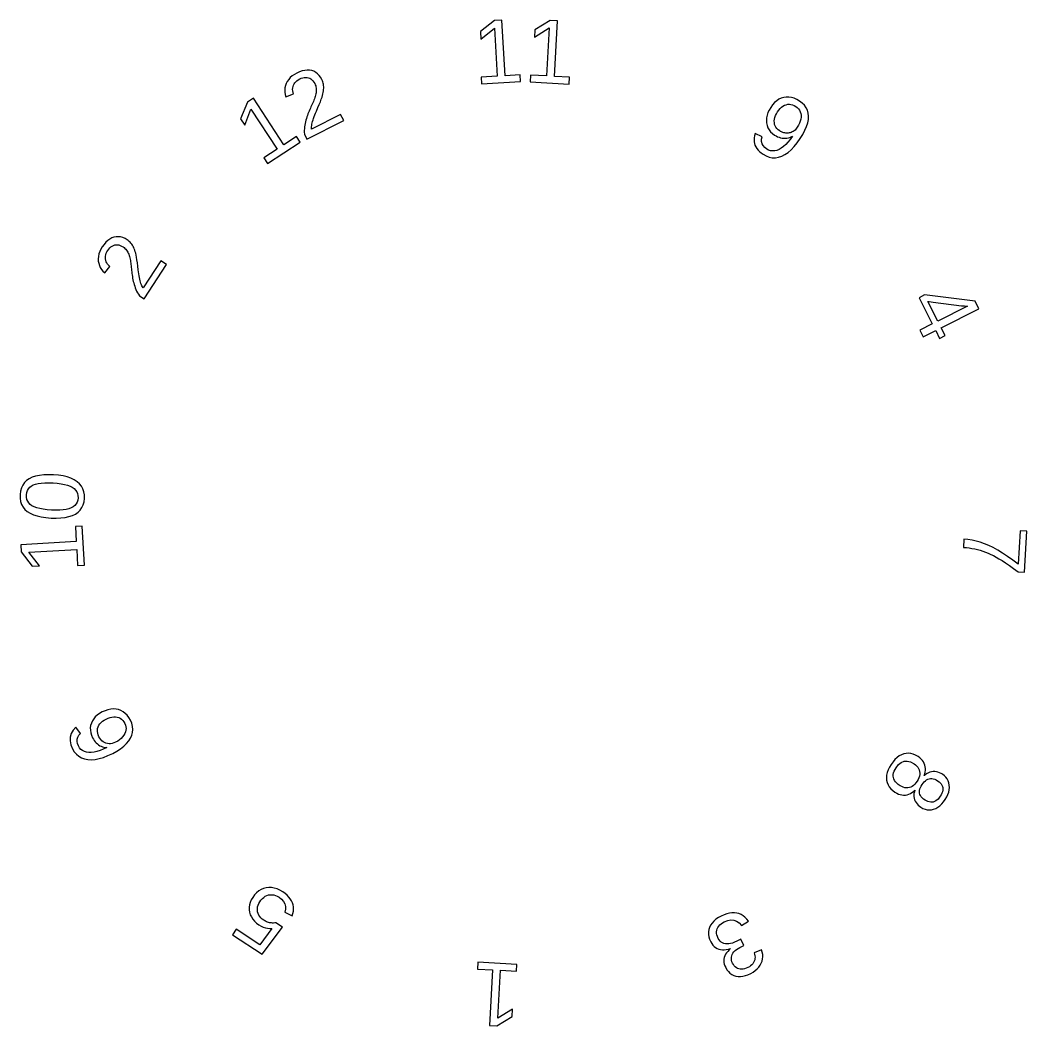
# Model space of a CAD drawing. Header units: metres. Extents: x -62 to 62, y -62 to 62.
import ezdxf

# ---------------------------------------------------------------- set-up
doc = ezdxf.new("R2010")
doc.units = ezdxf.units.M

msp = doc.modelspace()

# ---------------------------------------------------------------- linework, layer by layer
for p, q in [((-3.54997, 61.8283), (-5.28915, 60.4783)), ((-5.2382, 59.5558), (-3.58028, 60.8902)), ((-3.58028, 60.8902), (-3.25421, 54.9862)), ((-2.64836, 61.8781), (-3.54997, 61.8283)), ((-2.27072, 55.0405), (-2.64836, 61.8781)), ((1.35197, 59.7704), (3.14677, 60.9142)), ((3.28021, 61.8432), (1.40292, 60.693)), ((3.14677, 60.9142), (2.82069, 55.0101)), ((4.18182, 61.7934), (3.28021, 61.8432)), ((3.80418, 54.9558), (4.18182, 61.7934)), ((-5.28915, 60.4783), (-5.2382, 59.5558)), ((1.40292, 60.693), (1.35197, 59.7704)), ((-28.9002, 54.5858), (-29.0671, 54.3489)), ((-28.7006, 54.8053), (-28.9002, 54.5858)), ((-28.4684, 55.0075), (-28.7006, 54.8053)), ((-28.2036, 55.1923), (-28.4684, 55.0075)), ((-27.9061, 55.3597), (-28.2036, 55.1923)), ((-27.5681, 55.5137), (-27.9061, 55.3597)), ((-27.8764, 54.4302), (-27.7197, 54.5413)), ((-27.7197, 54.5413), (-27.5435, 54.641)), ((-27.2429, 55.627), (-27.5681, 55.5137)), ((-27.5435, 54.641), (-27.3506, 54.7277)), ((-27.3506, 54.7277), (-27.1631, 54.7898)), ((-26.9304, 55.6996), (-27.2429, 55.627)), ((-27.1631, 54.7898), (-26.981, 54.8273)), ((-26.981, 54.8273), (-26.8045, 54.8401)), ((-26.6308, 55.7315), (-26.9304, 55.6996)), ((-26.8045, 54.8401), (-26.6334, 54.8283)), ((-26.6334, 54.8283), (-26.4678, 54.7919)), ((-26.344, 55.7229), (-26.6308, 55.7315)), ((-26.4678, 54.7919), (-26.3107, 54.7318)), ((-26.07, 55.6735), (-26.344, 55.7229)), ((-26.3107, 54.7318), (-26.1647, 54.6483)), ((-26.1647, 54.6483), (-26.03, 54.5413)), ((-25.8117, 55.5847), (-26.07, 55.6735)), ((-26.03, 54.5413), (-25.9065, 54.411)), ((-25.5727, 55.4574), (-25.8117, 55.5847)), ((-25.353, 55.2915), (-25.5727, 55.4574)), ((-25.1527, 55.0871), (-25.353, 55.2915)), ((-24.9716, 54.8443), (-25.1527, 55.0871)), ((-24.8098, 54.5628), (-24.9716, 54.8443)), ((-24.7475, 54.4271), (-24.8098, 54.5628)), ((-3.25421, 54.9862), (-5.20325, 54.8786)), ((-5.20325, 54.8786), (-5.15736, 54.0478)), ((-0.40855, 55.1434), (-2.27072, 55.0405)), ((-0.36269, 54.3126), (-0.40855, 55.1434)), ((0.87167, 55.1178), (0.82579, 54.2871)), ((2.82069, 55.0101), (0.87167, 55.1178)), ((5.66635, 54.853), (3.80418, 54.9558)), ((5.62047, 54.0223), (5.66635, 54.853)), ((-29.3623, 53.5601), (-29.3869, 53.286)), ((-29.3005, 53.8296), (-29.3623, 53.5601)), ((-29.2014, 54.0946), (-29.3005, 53.8296)), ((-29.0671, 54.3489), (-29.2014, 54.0946)), ((-28.4115, 53.3629), (-28.4008, 53.538)), ((-28.3988, 53.1826), (-28.4115, 53.3629)), ((-28.4008, 53.538), (-28.3667, 53.7079)), ((-28.3667, 53.7079), (-28.3091, 53.8726)), ((-28.3091, 53.8726), (-28.2301, 54.029)), ((-28.2301, 54.029), (-28.1316, 54.1741)), ((-28.1316, 54.1741), (-28.0138, 54.3078)), ((-28.0138, 54.3078), (-27.8764, 54.4302)), ((-25.9065, 54.411), (-25.7941, 54.2572)), ((-25.7941, 54.2572), (-25.693, 54.0801)), ((-25.693, 54.0801), (-25.6288, 53.94)), ((-25.6288, 53.94), (-25.5777, 53.7994)), ((-25.5777, 53.7994), (-25.5398, 53.6583)), ((-25.5398, 53.6583), (-25.515, 53.5166)), ((-25.515, 53.5166), (-25.5033, 53.3744)), ((-25.5033, 53.3744), (-25.5047, 53.2317)), ((-24.6954, 54.2866), (-24.7475, 54.4271)), ((-24.6536, 54.1412), (-24.6954, 54.2866)), ((-24.622, 53.9909), (-24.6536, 54.1412)), ((-24.6006, 53.8357), (-24.622, 53.9909)), ((-24.6163, 53.1665), (-24.5975, 53.3413)), ((-24.5895, 53.6757), (-24.6006, 53.8357)), ((-24.5975, 53.3413), (-24.5886, 53.511)), ((-24.5886, 53.511), (-24.5895, 53.6757)), ((-5.15736, 54.0478), (-0.36269, 54.3126)), ((0.82579, 54.2871), (5.62047, 54.0223)), ((-33.2326, 52.2638), (-33.9885, 51.7699)), ((-29.4868, 46.5311), (-33.2326, 52.2638)), ((-29.3869, 53.286), (-29.3741, 53.0076)), ((-29.3741, 53.0076), (-29.3242, 52.7245)), ((-29.3242, 52.7245), (-29.2369, 52.4371)), ((-29.2369, 52.4371), (-28.3031, 52.8065)), ((-28.3627, 52.9971), (-28.3988, 53.1826)), ((-28.3031, 52.8065), (-28.3627, 52.9971)), ((-25.7412, 52.19), (-25.8, 52.0339)), ((-25.6864, 52.344), (-25.7412, 52.19)), ((-25.6377, 52.4963), (-25.6864, 52.344)), ((-25.5963, 52.6469), (-25.6377, 52.4963)), ((-25.5623, 52.7957), (-25.5963, 52.6469)), ((-25.5357, 52.9428), (-25.5623, 52.7957)), ((-25.5165, 53.0881), (-25.5357, 52.9428)), ((-25.5047, 53.2317), (-25.5165, 53.0881)), ((-24.9996, 51.8448), (-24.8861, 52.1431)), ((-24.8861, 52.1431), (-24.7967, 52.3988)), ((-24.7967, 52.3988), (-24.7316, 52.612)), ((-24.7316, 52.612), (-24.6833, 52.8019)), ((-24.6833, 52.8019), (-24.6449, 52.9867)), ((-24.6449, 52.9867), (-24.6163, 53.1665)), ((31.4462, 52.1398), (31.1713, 51.9587)), ((31.7368, 52.2764), (31.4462, 52.1398)), ((32.043, 52.3686), (31.7368, 52.2764)), ((32.3591, 52.4143), (32.043, 52.3686)), ((32.6786, 52.4118), (32.3591, 52.4143)), ((33.0016, 52.3613), (32.6786, 52.4118)), ((33.3281, 52.2626), (33.0016, 52.3613)), ((33.658, 52.1158), (33.3281, 52.2626)), ((33.9914, 51.9209), (33.658, 52.1158)), ((-33.9885, 51.7699), (-34.8197, 49.7312)), ((-34.3143, 48.9577), (-33.5457, 50.9423)), ((-33.5457, 50.9423), (-30.3113, 45.9923)), ((-26.3051, 50.8772), (-26.3792, 50.7008)), ((-26.23, 51.0505), (-26.3051, 50.8772)), ((-26.1539, 51.2207), (-26.23, 51.0505)), ((-26.0768, 51.3878), (-26.1539, 51.2207)), ((-26.0014, 51.5525), (-26.0768, 51.3878)), ((-25.9301, 51.7151), (-26.0014, 51.5525)), ((-25.863, 51.8756), (-25.9301, 51.7151)), ((-25.8, 52.0339), (-25.863, 51.8756)), ((-25.4854, 50.6952), (-25.2993, 51.1209)), ((-25.2993, 51.1209), (-25.1373, 51.5041)), ((-25.1373, 51.5041), (-24.9996, 51.8448)), ((30.2478, 50.8219), (30.098, 50.4982)), ((30.4406, 51.1484), (30.2478, 50.8219)), ((30.6685, 51.463), (30.4406, 51.1484)), ((30.912, 51.733), (30.6685, 51.463)), ((31.1713, 51.9587), (30.912, 51.733)), ((31.2735, 50.6041), (31.4284, 50.8205)), ((31.4284, 50.8205), (31.5919, 51.0085)), ((31.5919, 51.0085), (31.7639, 51.1682)), ((31.7639, 51.1682), (31.9446, 51.2997)), ((31.9446, 51.2997), (32.1338, 51.4028)), ((32.1338, 51.4028), (32.3316, 51.4776)), ((32.3316, 51.4776), (32.5335, 51.5227)), ((32.5335, 51.5227), (32.7344, 51.5363)), ((32.7344, 51.5363), (32.9345, 51.5182)), ((32.9345, 51.5182), (33.1337, 51.4685)), ((33.1337, 51.4685), (33.332, 51.3872)), ((33.332, 51.3872), (33.5295, 51.2743)), ((33.5295, 51.2743), (33.7131, 51.1355)), ((33.7131, 51.1355), (33.866, 50.9791)), ((33.866, 50.9791), (33.9883, 50.8051)), ((34.3191, 51.6751), (33.9914, 51.9209)), ((34.5891, 51.4039), (34.3191, 51.6751)), ((34.8012, 51.1072), (34.5891, 51.4039)), ((34.9555, 50.785), (34.8012, 51.1072)), ((-34.8197, 49.7312), (-34.3143, 48.9577)), ((-26.7749, 49.5739), (-26.8268, 49.3736)), ((-26.7188, 49.7705), (-26.7749, 49.5739)), ((-26.6582, 49.9635), (-26.7188, 49.7705)), ((-26.5935, 50.1529), (-26.6582, 49.9635)), ((-26.5243, 50.3387), (-26.5935, 50.1529)), ((-26.4523, 50.5213), (-26.5243, 50.3387)), ((-26.3792, 50.7008), (-26.4523, 50.5213)), ((-22.5062, 50.2738), (-26.0718, 48.4697)), ((-25.9547, 49.4188), (-25.9017, 49.603)), ((-25.9017, 49.603), (-25.8387, 49.7987)), ((-25.8387, 49.7987), (-25.7655, 50.0057)), ((-25.7655, 50.0057), (-25.6822, 50.2241)), ((-25.6822, 50.2241), (-25.5889, 50.4539)), ((-25.5889, 50.4539), (-25.4854, 50.6952)), ((-22.1306, 49.5314), (-22.5062, 50.2738)), ((29.9273, 49.8592), (29.9064, 49.5438)), ((29.9912, 50.1773), (29.9273, 49.8592)), ((30.098, 50.4982), (29.9912, 50.1773)), ((30.8763, 49.4782), (30.8963, 49.6953)), ((30.8963, 49.6953), (30.946, 49.9165)), ((30.946, 49.9165), (31.0255, 50.1417)), ((31.0255, 50.1417), (31.1346, 50.3709)), ((31.1346, 50.3709), (31.2735, 50.6041)), ((33.9883, 50.8051), (34.0799, 50.6136)), ((34.1397, 49.699), (34.0778, 49.4535)), ((34.0799, 50.6136), (34.1409, 50.4044)), ((34.1709, 49.9404), (34.1397, 49.699)), ((34.1409, 50.4044), (34.1711, 50.1777)), ((34.1711, 50.1777), (34.1709, 49.9404)), ((35.0521, 50.4373), (34.9555, 50.785)), ((34.9915, 49.2438), (35.071, 49.6662)), ((35.0908, 50.0641), (35.0521, 50.4373)), ((35.071, 49.6662), (35.0908, 50.0641)), ((-26.9661, 48.5333), (-26.9769, 48.3124)), ((-26.9453, 48.7498), (-26.9661, 48.5333)), ((-26.9147, 48.962), (-26.9453, 48.7498)), ((-26.8743, 49.1698), (-26.9147, 48.962)), ((-26.8268, 49.3736), (-26.8743, 49.1698)), ((-26.6571, 47.2411), (-22.1306, 49.5314)), ((-26.076, 48.6112), (-26.0708, 48.7594)), ((-26.0718, 48.4697), (-26.076, 48.6112)), ((-26.0708, 48.7594), (-26.056, 48.9142)), ((-26.056, 48.9142), (-26.0317, 49.0757)), ((-26.0317, 49.0757), (-25.9979, 49.2439)), ((-25.9979, 49.2439), (-25.9547, 49.4188)), ((29.9064, 49.5438), (29.9285, 49.2313)), ((29.9285, 49.2313), (29.9924, 48.9303)), ((29.9924, 48.9303), (30.0972, 48.6499)), ((30.0972, 48.6499), (30.2427, 48.3899)), ((30.2427, 48.3899), (30.429, 48.1503)), ((30.8859, 49.2651), (30.8763, 49.4782)), ((30.9246, 49.061), (30.8859, 49.2651)), ((30.9915, 48.8709), (30.9246, 49.061)), ((31.0867, 48.6949), (30.9915, 48.8709)), ((31.2102, 48.5329), (31.0867, 48.6949)), ((31.362, 48.3849), (31.2102, 48.5329)), ((31.5421, 48.251), (31.362, 48.3849)), ((33.4283, 48.3617), (33.3218, 48.2733)), ((33.5281, 48.4611), (33.4283, 48.3617)), ((33.6211, 48.5713), (33.5281, 48.4611)), ((33.7072, 48.6926), (33.6211, 48.5713)), ((33.8616, 48.9503), (33.7072, 48.6926)), ((33.9851, 49.204), (33.8616, 48.9503)), ((34.0778, 49.4535), (33.9851, 49.204)), ((34.6532, 48.3252), (34.8522, 48.7968)), ((34.8522, 48.7968), (34.9915, 49.2438)), ((-27.9255, 47.5513), (-29.4868, 46.5311)), ((-27.4704, 46.8548), (-27.9255, 47.5513)), ((-26.9769, 48.3124), (-26.9779, 48.0872)), ((-26.9779, 48.0872), (-26.9691, 47.8577)), ((-26.9691, 47.8577), (-26.6571, 47.2411)), ((28.4027, 47.3932), (28.3853, 47.146)), ((28.3853, 47.146), (28.3963, 46.9112)), ((28.4485, 47.6526), (28.4027, 47.3932)), ((28.5227, 47.9244), (28.4485, 47.6526)), ((29.3858, 47.536), (28.5227, 47.9244)), ((29.3242, 47.2266), (29.3858, 47.536)), ((29.3244, 46.9404), (29.3242, 47.2266)), ((30.429, 48.1503), (30.6561, 47.9313)), ((30.6561, 47.9313), (30.9239, 47.7327)), ((30.9239, 47.7327), (31.1021, 47.6261)), ((31.1021, 47.6261), (31.2844, 47.5365)), ((31.2844, 47.5365), (31.4709, 47.4637)), ((31.4709, 47.4637), (31.6615, 47.4079)), ((31.6619, 48.1791), (31.5421, 48.251)), ((31.6615, 47.4079), (31.8563, 47.369)), ((31.7849, 48.1181), (31.6619, 48.1791)), ((31.911, 48.0679), (31.7849, 48.1181)), ((31.8563, 47.369), (32.0552, 47.3471)), ((32.0402, 48.0285), (31.911, 48.0679)), ((32.1725, 48), (32.0402, 48.0285)), ((32.0552, 47.3471), (32.2524, 47.3429)), ((32.3078, 47.9824), (32.1725, 48)), ((32.2524, 47.3429), (32.4409, 47.3571)), ((32.4438, 47.9765), (32.3078, 47.9824)), ((32.4409, 47.3571), (32.6208, 47.3896)), ((32.5774, 47.9828), (32.4438, 47.9765)), ((32.8356, 47.2151), (32.5623, 46.8774)), ((32.7087, 48.0012), (32.5774, 47.9828)), ((32.6208, 47.3896), (32.7921, 47.4406)), ((32.8376, 48.0317), (32.7087, 48.0012)), ((32.7921, 47.4406), (32.9548, 47.5099)), ((33.1088, 47.5976), (32.8356, 47.2151)), ((32.9642, 48.0745), (32.8376, 48.0317)), ((32.9548, 47.5099), (33.1088, 47.5976)), ((33.0884, 48.1293), (32.9642, 48.0745)), ((33.2085, 48.1959), (33.0884, 48.1293)), ((33.3218, 48.2733), (33.2085, 48.1959)), ((33.7112, 46.7865), (34.0761, 47.3083)), ((34.0761, 47.3083), (34.3945, 47.829)), ((34.3945, 47.829), (34.6532, 48.3252)), ((-30.3113, 45.9923), (-31.9454, 44.9246)), ((-31.4903, 44.2281), (-27.4704, 46.8548)), ((28.3963, 46.9112), (28.4358, 46.6886)), ((28.4358, 46.6886), (28.5036, 46.4783)), ((28.5036, 46.4783), (28.5997, 46.2776)), ((28.5997, 46.2776), (28.7238, 46.0836)), ((28.7238, 46.0836), (28.8759, 45.8964)), ((28.8759, 45.8964), (29.0561, 45.7159)), ((29.3867, 46.6772), (29.3244, 46.9404)), ((29.5108, 46.4371), (29.3867, 46.6772)), ((29.697, 46.2201), (29.5108, 46.4371)), ((29.9451, 46.0262), (29.697, 46.2201)), ((30.1834, 45.8967), (29.9451, 46.0262)), ((30.4281, 45.8155), (30.1834, 45.8967)), ((31.1998, 45.8617), (30.9363, 45.798)), ((31.4696, 45.9738), (31.1998, 45.8617)), ((31.7428, 46.1326), (31.4696, 45.9738)), ((32.0159, 46.3362), (31.7428, 46.1326)), ((32.2891, 46.5844), (32.0159, 46.3362)), ((32.5623, 46.8774), (32.2891, 46.5844)), ((32.5826, 45.6084), (32.9645, 45.9365)), ((32.9645, 45.9365), (33.3407, 46.3292)), ((33.3407, 46.3292), (33.7112, 46.7865)), ((-31.9454, 44.9246), (-31.4903, 44.2281)), ((29.0561, 45.7159), (29.2643, 45.5423)), ((29.2643, 45.5423), (29.5006, 45.3753)), ((29.5006, 45.3753), (29.8743, 45.1666)), ((29.8743, 45.1666), (30.2519, 45.026)), ((30.2519, 45.026), (30.6335, 44.9537)), ((30.679, 45.7826), (30.4281, 45.8155)), ((30.6335, 44.9537), (31.0191, 44.9496)), ((30.9363, 45.798), (30.679, 45.7826)), ((31.0191, 44.9496), (31.4086, 45.0138)), ((31.4086, 45.0138), (31.8021, 45.1461)), ((31.8021, 45.1461), (32.1952, 45.345)), ((32.1952, 45.345), (32.5826, 45.6084)), ((-51.1722, 34.772), (-51.4065, 34.5529)), ((-50.9287, 34.9495), (-51.1722, 34.772)), ((-50.676, 35.0854), (-50.9287, 34.9495)), ((-50.414, 35.1797), (-50.676, 35.0854)), ((-50.1459, 35.2319), (-50.414, 35.1797)), ((-49.8753, 35.2411), (-50.1459, 35.2319)), ((-49.6022, 35.2074), (-49.8753, 35.2411)), ((-49.3264, 35.1305), (-49.6022, 35.2074)), ((-49.0481, 35.0107), (-49.3264, 35.1305)), ((-48.7673, 34.8479), (-49.0481, 35.0107)), ((-48.6455, 34.7616), (-48.7673, 34.8479)), ((-48.5301, 34.6658), (-48.6455, 34.7616)), ((-52.0211, 33.6961), (-52.1581, 33.4037)), ((-51.8473, 33.9899), (-52.0211, 33.6961)), ((-51.6315, 34.2922), (-51.8473, 33.9899)), ((-51.4065, 34.5529), (-51.6315, 34.2922)), ((-51.2766, 33.3743), (-51.1739, 33.5487)), ((-51.1739, 33.5487), (-51.0501, 33.7203)), ((-51.0501, 33.7203), (-50.9188, 33.8678)), ((-50.9188, 33.8678), (-50.7799, 33.9913)), ((-50.7799, 33.9913), (-50.6334, 34.0907)), ((-50.6334, 34.0907), (-50.4794, 34.166)), ((-50.4794, 34.166), (-50.3178, 34.2173)), ((-50.3178, 34.2173), (-50.1516, 34.2438)), ((-50.1516, 34.2438), (-49.9835, 34.2444)), ((-49.9835, 34.2444), (-49.8133, 34.2192)), ((-49.8133, 34.2192), (-49.6411, 34.1681)), ((-49.6411, 34.1681), (-49.467, 34.0911)), ((-49.467, 34.0911), (-49.2908, 33.9882)), ((-49.2908, 33.9882), (-49.1652, 33.899)), ((-49.1652, 33.899), (-49.0507, 33.8028)), ((-49.0507, 33.8028), (-48.9473, 33.6995)), ((-48.9473, 33.6995), (-48.8549, 33.5893)), ((-48.8549, 33.5893), (-48.7737, 33.472)), ((-48.7737, 33.472), (-48.7035, 33.3477)), ((-48.4212, 34.5608), (-48.5301, 34.6658)), ((-48.3187, 34.4465), (-48.4212, 34.5608)), ((-48.2226, 34.3228), (-48.3187, 34.4465)), ((-48.133, 34.1897), (-48.2226, 34.3228)), ((-48.0499, 34.0476), (-48.133, 34.1897)), ((-47.9727, 33.8961), (-48.0499, 34.0476)), ((-47.9016, 33.7354), (-47.9727, 33.8961)), ((-47.8364, 33.5654), (-47.9016, 33.7354)), ((-47.7773, 33.3861), (-47.8364, 33.5654)), ((-52.3212, 32.8226), (-52.3473, 32.5339)), ((-52.3473, 32.5339), (-52.3365, 32.2466)), ((-52.3365, 32.2466), (-52.2898, 31.9675)), ((-52.2581, 33.1125), (-52.3212, 32.8226)), ((-52.1581, 33.4037), (-52.2581, 33.1125)), ((-51.4625, 32.6754), (-51.4498, 32.8503)), ((-51.4527, 32.5005), (-51.4625, 32.6754)), ((-51.4202, 32.3291), (-51.4527, 32.5005)), ((-51.4498, 32.8503), (-51.4145, 33.0251)), ((-51.3648, 32.1649), (-51.4202, 32.3291)), ((-51.4145, 33.0251), (-51.3568, 33.1997)), ((-51.3568, 33.1997), (-51.2766, 33.3743)), ((-48.7035, 33.3477), (-48.642, 33.2174)), ((-48.642, 33.2174), (-48.5859, 33.082)), ((-48.5859, 33.082), (-48.5354, 32.9413)), ((-48.5354, 32.9413), (-48.4905, 32.7954)), ((-48.4905, 32.7954), (-48.451, 32.6443)), ((-48.451, 32.6443), (-48.4171, 32.488)), ((-48.4171, 32.488), (-48.3875, 32.3273)), ((-48.3875, 32.3273), (-48.3604, 32.1627)), ((-47.7242, 33.1975), (-47.7773, 33.3861)), ((-47.674, 32.9803), (-47.7242, 33.1975)), ((-47.6235, 32.7142), (-47.674, 32.9803)), ((-47.5727, 32.3991), (-47.6235, 32.7142)), ((-47.5216, 32.0352), (-47.5727, 32.3991)), ((-44.6279, 32.2853), (-46.8137, 28.9401)), ((-43.9314, 31.8302), (-44.6279, 32.2853)), ((-52.2898, 31.9675), (-52.2086, 31.7032)), ((-52.2086, 31.7032), (-52.0928, 31.4536)), ((-52.0928, 31.4536), (-51.9425, 31.2188)), ((-51.9425, 31.2188), (-51.7578, 30.9987)), ((-51.7578, 30.9987), (-51.5384, 30.7934)), ((-51.5384, 30.7934), (-50.9144, 31.5802)), ((-51.2866, 32.0079), (-51.3648, 32.1649)), ((-51.1854, 31.8581), (-51.2866, 32.0079)), ((-51.0614, 31.7155), (-51.1854, 31.8581)), ((-50.9144, 31.5802), (-51.0614, 31.7155)), ((-48.3604, 32.1627), (-48.3358, 31.9941)), ((-48.3358, 31.9941), (-48.3137, 31.8216)), ((-48.3137, 31.8216), (-48.2941, 31.6451)), ((-48.2941, 31.6451), (-48.277, 31.4647)), ((-48.277, 31.4647), (-48.2603, 31.2815)), ((-48.2603, 31.2815), (-48.2411, 31.096)), ((-48.2411, 31.096), (-48.2195, 30.9084)), ((-47.4703, 31.6224), (-47.5216, 32.0352)), ((-47.4186, 31.1606), (-47.4703, 31.6224)), ((-47.3876, 30.9), (-47.4186, 31.1606)), ((-46.7063, 27.5834), (-43.9314, 31.8302)), ((-48.2195, 30.9084), (-48.1954, 30.7186)), ((-48.1954, 30.7186), (-48.169, 30.5266)), ((-48.169, 30.5266), (-48.1401, 30.3324)), ((-48.1401, 30.3324), (-48.1071, 30.137)), ((-48.1071, 30.137), (-48.0685, 29.9405)), ((-48.0685, 29.9405), (-48.0244, 29.7431)), ((-48.0244, 29.7431), (-47.9747, 29.5448)), ((-47.3535, 30.6542), (-47.3876, 30.9)), ((-47.3164, 30.4234), (-47.3535, 30.6542)), ((-47.2763, 30.2076), (-47.3164, 30.4234)), ((-47.2331, 30.0066), (-47.2763, 30.2076)), ((-47.1868, 29.8206), (-47.2331, 30.0066)), ((-47.1369, 29.6475), (-47.1868, 29.8206)), ((-47.9747, 29.5448), (-47.9195, 29.3454)), ((-47.9195, 29.3454), (-47.8587, 29.1451)), ((-47.8587, 29.1451), (-47.7898, 28.9449)), ((-47.7898, 28.9449), (-47.7103, 28.7459)), ((-47.7103, 28.7459), (-47.6199, 28.548)), ((-47.6199, 28.548), (-47.5189, 28.3513)), ((-47.082, 29.485), (-47.1369, 29.6475)), ((-47.0223, 29.3329), (-47.082, 29.485)), ((-46.9576, 29.1915), (-47.0223, 29.3329)), ((-46.8881, 29.0605), (-46.9576, 29.1915)), ((-46.8137, 28.9401), (-46.8881, 29.0605)), ((-47.5189, 28.3513), (-47.4072, 28.1558)), ((-47.4072, 28.1558), (-47.2847, 27.9614)), ((-47.2847, 27.9614), (-46.7063, 27.5834)), ((49.3805, 28.0803), (48.6979, 27.735)), ((48.6979, 27.735), (50.3277, 24.5138)), ((55.5956, 27.2948), (49.3805, 28.0803)), ((49.794, 27.2787), (49.9314, 27.2507)), ((51.0166, 24.8624), (49.794, 27.2787)), ((56.0593, 26.3784), (55.5956, 27.2948)), ((49.9314, 27.2507), (50.4255, 27.1712)), ((50.4255, 27.1712), (53.9118, 26.7353)), ((54.658, 26.7049), (51.0166, 24.8624)), ((51.4337, 24.0379), (56.0593, 26.3784)), ((53.9118, 26.7353), (53.958, 26.7303)), ((53.958, 26.7303), (54.0135, 26.7256)), ((54.0135, 26.7256), (54.0784, 26.7212)), ((54.0784, 26.7212), (54.1526, 26.7172)), ((54.1526, 26.7172), (54.2363, 26.7134)), ((54.2363, 26.7134), (54.3292, 26.71)), ((54.3292, 26.71), (54.4201, 26.707)), ((54.4201, 26.707), (54.4966, 26.7049)), ((54.4966, 26.7049), (54.5586, 26.7036)), ((54.5586, 26.7036), (54.6061, 26.7032)), ((54.6061, 26.7032), (54.6393, 26.7036)), ((54.6393, 26.7036), (54.658, 26.7049)), ((50.3277, 24.5138), (48.7894, 23.7355)), ((48.7894, 23.7355), (49.2066, 22.911)), ((49.2066, 22.911), (50.7449, 23.6894)), ((50.7449, 23.6894), (51.2312, 22.7284)), ((51.92, 23.0769), (51.4337, 24.0379)), ((51.2312, 22.7284), (51.92, 23.0769)), ((-61.4313, 4.98296), (-61.6432, 4.68105)), ((-61.1661, 5.24248), (-61.4313, 4.98296)), ((-60.8475, 5.45961), (-61.1661, 5.24248)), ((-60.4767, 5.63651), (-60.8475, 5.45961)), ((-60.0545, 5.77469), (-60.4767, 5.63651)), ((-59.5807, 5.87413), (-60.0545, 5.77469)), ((-59.0555, 5.93484), (-59.5807, 5.87413)), ((-59.3502, 4.93022), (-58.9185, 4.95979)), ((-58.4787, 5.95682), (-59.0555, 5.93484)), ((-58.9185, 4.95979), (-58.4369, 4.96524)), ((-57.8504, 5.94006), (-58.4787, 5.95682)), ((-58.4369, 4.96524), (-57.9053, 4.94656)), ((-57.2338, 5.88716), (-57.8504, 5.94006)), ((-56.67, 5.79953), (-57.2338, 5.88716)), ((-56.1589, 5.67714), (-56.67, 5.79953)), ((-55.7006, 5.51999), (-56.1589, 5.67714)), ((-55.295, 5.32808), (-55.7006, 5.51999)), ((-54.9423, 5.10143), (-55.295, 5.32808)), ((-54.6451, 4.84108), (-54.9423, 5.10143)), ((-61.9065, 3.95001), (-61.9581, 3.5209)), ((-61.8015, 4.33672), (-61.9065, 3.95001)), ((-61.6432, 4.68105), (-61.8015, 4.33672)), ((-61.1653, 3.47711), (-61.1291, 3.75507)), ((-61.1291, 3.75507), (-61.0527, 4.00314)), ((-61.0527, 4.00314), (-60.9362, 4.22136)), ((-60.9362, 4.22136), (-60.7795, 4.4097)), ((-60.7795, 4.4097), (-60.5827, 4.56818)), ((-60.5827, 4.56818), (-60.3458, 4.69678)), ((-60.3458, 4.69678), (-60.0638, 4.79871)), ((-60.0638, 4.79871), (-59.7319, 4.87654)), ((-59.7319, 4.87654), (-59.3502, 4.93022)), ((-57.9053, 4.94656), (-57.3925, 4.90704)), ((-57.3925, 4.90704), (-56.9272, 4.84772)), ((-56.9272, 4.84772), (-56.5093, 4.76859)), ((-56.5093, 4.76859), (-56.1388, 4.66963)), ((-56.1388, 4.66963), (-55.8158, 4.55089)), ((-55.8158, 4.55089), (-55.5402, 4.41234)), ((-55.5402, 4.41234), (-55.3109, 4.25262)), ((-55.3109, 4.25262), (-55.1262, 4.06967)), ((-55.1262, 4.06967), (-54.9861, 3.86346)), ((-54.9861, 3.86346), (-54.8906, 3.63399)), ((-54.4064, 4.54814), (-54.6451, 4.84108)), ((-54.2262, 4.2226), (-54.4064, 4.54814)), ((-54.1043, 3.86444), (-54.2262, 4.2226)), ((-54.041, 3.47368), (-54.1043, 3.86444)), ((-61.9581, 3.5209), (-61.9551, 3.07683)), ((-61.9551, 3.07683), (-61.8947, 2.67113)), ((-61.8947, 2.67113), (-61.7772, 2.30383)), ((-61.1606, 3.18958), (-61.1653, 3.47711)), ((-61.1133, 2.92798), (-61.1606, 3.18958)), ((-61.0234, 2.69235), (-61.1133, 2.92798)), ((-60.8908, 2.4827), (-61.0234, 2.69235)), ((-60.7157, 2.29901), (-60.8908, 2.4827)), ((-54.9468, 2.58307), (-55.0649, 2.36453)), ((-54.8696, 2.83002), (-54.9468, 2.58307)), ((-54.8906, 3.63399), (-54.8396, 3.3813)), ((-54.8332, 3.10536), (-54.8696, 2.83002)), ((-54.8396, 3.3813), (-54.8332, 3.10536)), ((-54.1928, 2.25011), (-54.0874, 2.63045)), ((-54.0874, 2.63045), (-54.036, 3.05032)), ((-54.036, 3.05032), (-54.041, 3.47368)), ((-61.7772, 2.30383), (-61.6024, 1.97495)), ((-61.6024, 1.97495), (-61.3703, 1.68445)), ((-61.3703, 1.68445), (-61.0809, 1.43236)), ((-61.0809, 1.43236), (-60.7346, 1.21616)), ((-60.498, 2.14128), (-60.7157, 2.29901)), ((-60.2318, 2.00603), (-60.498, 2.14128)), ((-59.9116, 1.88968), (-60.2318, 2.00603)), ((-59.5372, 1.7923), (-59.9116, 1.88968)), ((-59.1087, 1.71381), (-59.5372, 1.7923)), ((-58.6261, 1.65428), (-59.1087, 1.71381)), ((-58.0894, 1.61366), (-58.6261, 1.65428)), ((-57.5658, 1.59586), (-58.0894, 1.61366)), ((-57.0899, 1.60287), (-57.5658, 1.59586)), ((-56.6618, 1.63474), (-57.0899, 1.60287)), ((-56.2815, 1.69142), (-56.6618, 1.63474)), ((-55.9489, 1.77295), (-56.2815, 1.69142)), ((-55.6641, 1.87933), (-55.9489, 1.77295)), ((-55.4235, 2.01266), (-55.6641, 1.87933)), ((-55.2238, 2.17439), (-55.4235, 2.01266)), ((-55.0649, 2.36453), (-55.2238, 2.17439)), ((-55.1559, 1.12416), (-54.834, 1.34633)), ((-54.834, 1.34633), (-54.5661, 1.60805)), ((-54.5661, 1.60805), (-54.3524, 1.90929)), ((-54.3524, 1.90929), (-54.1928, 2.25011)), ((-60.7346, 1.21616), (-60.3311, 1.03264)), ((-60.3311, 1.03264), (-59.8702, 0.88176)), ((-59.8702, 0.88176), (-59.3521, 0.76357)), ((-59.3521, 0.76357), (-58.7767, 0.67804)), ((-58.7767, 0.67804), (-58.144, 0.62518)), ((-58.144, 0.62518), (-57.5221, 0.60928)), ((-57.5221, 0.60928), (-56.9498, 0.633)), ((-56.9498, 0.633), (-56.427, 0.69635)), ((-56.427, 0.69635), (-55.9537, 0.79933)), ((-55.9537, 0.79933), (-55.5301, 0.94194)), ((-55.5301, 0.94194), (-55.1559, 1.12416)), ((-54.3126, -0.36269), (-55.1434, -0.40855)), ((-55.1434, -0.40855), (-55.0405, -2.27072)), ((-54.0478, -5.15736), (-54.3126, -0.36269)), ((61.1399, -0.92685), (60.9129, -5.03658)), ((61.9706, -0.97273), (61.1399, -0.92685)), ((61.6915, -6.02701), (61.9706, -0.97273)), ((-55.0405, -2.27072), (-61.8781, -2.64836)), ((54.2244, -1.96106), (54.168, -2.98151)), ((54.7176, -2.00562), (54.2244, -1.96106)), ((55.2176, -2.08514), (54.7176, -2.00562)), ((55.7242, -2.19963), (55.2176, -2.08514)), ((56.2376, -2.34912), (55.7242, -2.19963)), ((56.7576, -2.53357), (56.2376, -2.34912)), ((-61.8781, -2.64836), (-61.8283, -3.54997)), ((-61.8283, -3.54997), (-60.4783, -5.28915)), ((-60.8902, -3.58028), (-54.9862, -3.25421)), ((-59.5558, -5.2382), (-60.8902, -3.58028)), ((-54.9862, -3.25421), (-54.8786, -5.20325)), ((54.168, -2.98151), (54.5195, -3.00766)), ((54.5195, -3.00766), (54.8662, -3.04698)), ((54.8662, -3.04698), (55.2083, -3.09953)), ((55.2083, -3.09953), (55.5457, -3.1653)), ((55.5457, -3.1653), (55.8785, -3.24428)), ((55.8785, -3.24428), (56.2065, -3.33646)), ((56.2065, -3.33646), (56.5329, -3.442)), ((56.5329, -3.442), (56.86, -3.56105)), ((57.2844, -2.75302), (56.7576, -2.53357)), ((56.86, -3.56105), (57.1878, -3.6936)), ((57.1878, -3.6936), (57.5163, -3.83966)), ((57.8271, -3.01418), (57.2844, -2.75302)), ((58.3947, -3.32309), (57.8271, -3.01418)), ((58.9871, -3.67979), (58.3947, -3.32309)), ((59.6042, -4.08427), (58.9871, -3.67979)), ((57.5163, -3.83966), (57.8455, -3.99924)), ((57.8455, -3.99924), (58.1754, -4.17229)), ((58.1754, -4.17229), (58.5266, -4.37245)), ((58.5266, -4.37245), (58.9188, -4.6133)), ((58.9188, -4.6133), (59.3521, -4.89478)), ((59.3521, -4.89478), (59.8266, -5.21693)), ((60.2462, -4.53653), (59.6042, -4.08427)), ((60.9129, -5.03658), (60.2462, -4.53653)), ((-60.4783, -5.28915), (-59.5558, -5.2382)), ((-54.8786, -5.20325), (-54.0478, -5.15736)), ((59.8266, -5.21693), (60.3421, -5.57974)), ((60.3421, -5.57974), (60.8987, -5.98323)), ((60.8987, -5.98323), (61.6915, -6.02701)), ((-52.1829, -23.412), (-52.4621, -23.6115)), ((-51.8651, -23.2318), (-52.1829, -23.412)), ((-51.505, -23.0701), (-51.8651, -23.2318)), ((-51.154, -22.954), (-51.505, -23.0701)), ((-50.812, -22.8834), (-51.154, -22.954)), ((-50.4792, -22.8583), (-50.812, -22.8834)), ((-50.1553, -22.8788), (-50.4792, -22.8583)), ((-49.8406, -22.9449), (-50.1553, -22.8788)), ((-49.542, -23.0552), (-49.8406, -22.9449)), ((-49.266, -23.208), (-49.542, -23.0552)), ((-49.0126, -23.4035), (-49.266, -23.208)), ((-48.7819, -23.6415), (-49.0126, -23.4035)), ((-53.1935, -24.6022), (-53.2774, -24.8906)), ((-53.0684, -24.3256), (-53.1935, -24.6022)), ((-52.9048, -24.0682), (-53.0684, -24.3256)), ((-52.7027, -23.8302), (-52.9048, -24.0682)), ((-52.4621, -23.6115), (-52.7027, -23.8302)), ((-52.2664, -24.8676), (-52.1474, -24.693)), ((-52.1474, -24.693), (-51.9989, -24.529)), ((-51.9989, -24.529), (-51.821, -24.3754)), ((-51.821, -24.3754), (-51.6136, -24.2324)), ((-51.6136, -24.2324), (-51.3767, -24.0998)), ((-51.3767, -24.0998), (-51.129, -23.987)), ((-51.129, -23.987), (-50.8891, -23.9033)), ((-50.8891, -23.9033), (-50.6571, -23.8486)), ((-50.6571, -23.8486), (-50.4328, -23.823)), ((-50.4328, -23.823), (-50.2165, -23.8264)), ((-50.2165, -23.8264), (-50.008, -23.8589)), ((-50.008, -23.8589), (-49.812, -23.9194)), ((-49.812, -23.9194), (-49.6322, -24.0071)), ((-49.6322, -24.0071), (-49.4688, -24.1221)), ((-49.4688, -24.1221), (-49.3217, -24.2643)), ((-49.3217, -24.2643), (-49.1909, -24.4337)), ((-49.1909, -24.4337), (-49.0763, -24.6304)), ((-49.0763, -24.6304), (-48.9906, -24.8352)), ((-48.5737, -23.922), (-48.7819, -23.6415)), ((-48.3881, -24.2452), (-48.5737, -23.922)), ((-48.225, -24.6271), (-48.3881, -24.2452)), ((-48.1252, -25.0031), (-48.225, -24.6271)), ((-55.6717, -25.8923), (-55.7939, -26.3226)), ((-55.4398, -25.4866), (-55.6717, -25.8923)), ((-55.0985, -25.1055), (-55.4398, -25.4866)), ((-54.5256, -25.8635), (-55.0985, -25.1055)), ((-54.7285, -26.0951), (-54.5256, -25.8635)), ((-53.2774, -24.8906), (-53.317, -25.1839)), ((-53.317, -25.1839), (-53.3123, -25.4821)), ((-53.3123, -25.4821), (-53.2634, -25.7852)), ((-53.2634, -25.7852), (-53.1703, -26.0931)), ((-52.4447, -25.4421), (-52.4157, -25.2452)), ((-52.4428, -25.6434), (-52.4447, -25.4421)), ((-52.4102, -25.8491), (-52.4428, -25.6434)), ((-52.4157, -25.2452), (-52.356, -25.0526)), ((-52.3468, -26.0591), (-52.4102, -25.8491)), ((-52.356, -25.0526), (-52.2664, -24.8676)), ((-49.0824, -25.892), (-49.2012, -26.1018)), ((-48.9946, -25.6763), (-49.0824, -25.892)), ((-48.9415, -25.4628), (-48.9946, -25.6763)), ((-48.9906, -24.8352), (-48.9395, -25.0422)), ((-48.9232, -25.2514), (-48.9415, -25.4628)), ((-48.9395, -25.0422), (-48.9232, -25.2514)), ((-48.2052, -26.0956), (-48.1152, -25.7374)), ((-48.0886, -25.3732), (-48.1252, -25.0031)), ((-48.1152, -25.7374), (-48.0886, -25.3732)), ((-55.7939, -26.3226), (-55.8067, -26.7773)), ((-55.8067, -26.7773), (-55.7099, -27.2565)), ((-55.7099, -27.2565), (-55.5035, -27.7603)), ((-54.9561, -26.8534), (-54.9438, -26.5901)), ((-54.9049, -27.1272), (-54.9561, -26.8534)), ((-54.9438, -26.5901), (-54.868, -26.3373)), ((-54.7901, -27.4117), (-54.9049, -27.1272)), ((-54.868, -26.3373), (-54.7285, -26.0951)), ((-53.1703, -26.0931), (-53.0329, -26.406)), ((-53.0329, -26.406), (-52.934, -26.5854)), ((-52.934, -26.5854), (-52.8259, -26.7513)), ((-52.8259, -26.7513), (-52.7085, -26.9036)), ((-52.7085, -26.9036), (-52.5818, -27.0424)), ((-52.5818, -27.0424), (-52.4458, -27.1677)), ((-52.4458, -27.1677), (-52.3006, -27.2794)), ((-52.2526, -26.2734), (-52.3468, -26.0591)), ((-52.1428, -26.4655), (-52.2526, -26.2734)), ((-52.0194, -26.6345), (-52.1428, -26.4655)), ((-51.8825, -26.7801), (-52.0194, -26.6345)), ((-51.7321, -26.9026), (-51.8825, -26.7801)), ((-51.5681, -27.0018), (-51.7321, -26.9026)), ((-51.3906, -27.0779), (-51.5681, -27.0018)), ((-51.2042, -27.1277), (-51.3906, -27.0779)), ((-51.013, -27.149), (-51.2042, -27.1277)), ((-50.8173, -27.1417), (-51.013, -27.149)), ((-50.6169, -27.1058), (-50.8173, -27.1417)), ((-50.4118, -27.0413), (-50.6169, -27.1058)), ((-50.2021, -26.9483), (-50.4118, -27.0413)), ((-49.9476, -26.806), (-50.2021, -26.9483)), ((-49.7204, -26.6502), (-49.9476, -26.806)), ((-49.5202, -26.4809), (-49.7204, -26.6502)), ((-49.3471, -26.2981), (-49.5202, -26.4809)), ((-49.2012, -26.1018), (-49.3471, -26.2981)), ((-49.1875, -27.4433), (-48.8503, -27.1234)), ((-48.8503, -27.1234), (-48.5739, -26.7917)), ((-48.5739, -26.7917), (-48.3584, -26.448)), ((-48.3584, -26.448), (-48.2052, -26.0956)), ((-55.5035, -27.7603), (-55.2866, -28.123)), ((-55.2866, -28.123), (-55.0316, -28.429)), ((-55.0316, -28.429), (-54.7384, -28.6783)), ((-54.6496, -27.6415), (-54.7901, -27.4117)), ((-54.4798, -27.8331), (-54.6496, -27.6415)), ((-54.281, -27.9865), (-54.4798, -27.8331)), ((-54.053, -28.1016), (-54.281, -27.9865)), ((-53.7958, -28.1785), (-54.053, -28.1016)), ((-53.5094, -28.2172), (-53.7958, -28.1785)), ((-53.1971, -28.2164), (-53.5094, -28.2172)), ((-52.8618, -28.1753), (-53.1971, -28.2164)), ((-52.5034, -28.094), (-52.8618, -28.1753)), ((-52.122, -27.9725), (-52.5034, -28.094)), ((-52.3006, -27.2794), (-52.1479, -27.3762)), ((-52.1479, -27.3762), (-51.9889, -27.4562)), ((-51.7176, -27.8107), (-52.122, -27.9725)), ((-51.9889, -27.4562), (-51.8236, -27.5194)), ((-51.8236, -27.5194), (-51.6521, -27.5659)), ((-51.2901, -27.6087), (-51.7176, -27.8107)), ((-51.6521, -27.5659), (-51.4742, -27.5957)), ((-51.4742, -27.5957), (-51.2901, -27.6087)), ((-51.1463, -28.6042), (-50.5644, -28.332)), ((-50.5644, -28.332), (-50.0446, -28.0476)), ((-50.0446, -28.0476), (-49.5856, -27.7514)), ((-49.5856, -27.7514), (-49.1875, -27.4433)), ((46.5207, -28.4929), (46.2471, -28.6434)), ((46.8054, -28.3852), (46.5207, -28.4929)), ((47.0965, -28.3224), (46.8054, -28.3852)), ((47.3895, -28.307), (47.0965, -28.3224)), ((47.6844, -28.3387), (47.3895, -28.307)), ((47.9813, -28.4177), (47.6844, -28.3387)), ((48.2801, -28.5439), (47.9813, -28.4177)), ((-54.7384, -28.6783), (-54.4072, -28.8707)), ((-54.4072, -28.8707), (-54.0379, -29.0065)), ((-54.0379, -29.0065), (-53.6305, -29.0854)), ((-53.6305, -29.0854), (-53.1904, -29.1065)), ((-53.1904, -29.1065), (-52.7218, -29.069)), ((-52.7218, -29.069), (-52.225, -28.9727)), ((-52.225, -28.9727), (-51.6998, -28.8178)), ((-51.6998, -28.8178), (-51.1463, -28.6042)), ((45.2626, -29.6731), (45.0554, -30.0206)), ((45.4922, -29.3515), (45.2626, -29.6731)), ((45.7328, -29.0727), (45.4922, -29.3515)), ((45.9844, -28.8367), (45.7328, -29.0727)), ((45.8711, -30.0838), (46.1782, -29.695)), ((46.2471, -28.6434), (45.9844, -28.8367)), ((46.1782, -29.695), (46.5108, -29.43)), ((46.5108, -29.43), (46.8687, -29.2887)), ((46.8687, -29.2887), (47.252, -29.2712)), ((47.252, -29.2712), (47.6607, -29.3775)), ((47.6607, -29.3775), (48.0947, -29.6075)), ((48.0947, -29.6075), (48.2735, -29.7383)), ((48.2735, -29.7383), (48.4258, -29.8795)), ((48.5808, -28.7174), (48.2801, -28.5439)), ((48.7799, -28.8618), (48.5808, -28.7174)), ((48.9547, -29.0187), (48.7799, -28.8618)), ((49.1052, -29.1882), (48.9547, -29.0187)), ((49.2314, -29.3703), (49.1052, -29.1882)), ((49.3333, -29.565), (49.2314, -29.3703)), ((49.4109, -29.7724), (49.3333, -29.565)), ((44.7779, -30.6882), (44.7077, -31.0083)), ((44.8938, -30.359), (44.7779, -30.6882)), ((45.0554, -30.0206), (44.8938, -30.359)), ((45.5227, -31.1096), (45.5314, -30.9189)), ((45.5314, -30.9189), (45.5706, -30.7209)), ((45.5706, -30.7209), (45.6403, -30.5158)), ((45.6403, -30.5158), (45.7405, -30.3034)), ((45.7405, -30.3034), (45.8711, -30.0838)), ((48.4258, -29.8795), (48.5516, -30.0312)), ((48.5516, -30.0312), (48.651, -30.1935)), ((48.651, -30.1935), (48.724, -30.3663)), ((48.724, -30.3663), (48.7705, -30.5496)), ((48.7811, -30.9335), (48.7441, -31.1302)), ((48.7705, -30.5496), (48.7899, -30.74)), ((48.7899, -30.74), (48.7811, -30.9335)), ((49.3338, -31.0348), (49.412, -30.8274)), ((49.5114, -30.9103), (49.3522, -31.0468)), ((49.4635, -29.9858), (49.4109, -29.7724)), ((49.412, -30.8274), (49.4641, -30.6189)), ((49.4898, -30.198), (49.4635, -29.9858)), ((49.4641, -30.6189), (49.49, -30.4091)), ((49.49, -30.4091), (49.4898, -30.198)), ((49.6785, -30.7965), (49.5114, -30.9103)), ((49.8536, -30.7055), (49.6785, -30.7965)), ((50.0367, -30.6371), (49.8536, -30.7055)), ((50.2278, -30.5916), (50.0367, -30.6371)), ((50.4268, -30.5687), (50.2278, -30.5916)), ((50.6283, -30.5686), (50.4268, -30.5687)), ((50.8267, -30.5904), (50.6283, -30.5686)), ((51.0219, -30.6341), (50.8267, -30.5904)), ((51.214, -30.6998), (51.0219, -30.6341)), ((51.4029, -30.7872), (51.214, -30.6998)), ((51.5886, -30.8966), (51.4029, -30.7872)), ((51.8162, -31.0671), (51.5886, -30.8966)), ((44.7077, -31.0083), (44.6831, -31.3192)), ((44.6831, -31.3192), (44.7043, -31.6208)), ((44.7043, -31.6208), (44.7694, -31.9095)), ((44.7694, -31.9095), (44.877, -32.181)), ((44.877, -32.181), (45.0269, -32.4355)), ((45.5444, -31.293), (45.5227, -31.1096)), ((45.5978, -31.471), (45.5444, -31.293)), ((45.6845, -31.6447), (45.5978, -31.471)), ((45.8045, -31.8141), (45.6845, -31.6447)), ((45.9577, -31.9793), (45.8045, -31.8141)), ((46.1441, -32.1401), (45.9577, -31.9793)), ((46.3639, -32.2967), (46.1441, -32.1401)), ((48.1707, -32.1134), (48.0144, -32.2598)), ((48.3205, -31.94), (48.1707, -32.1134)), ((48.4636, -31.7395), (48.3205, -31.94)), ((48.5853, -31.5332), (48.4636, -31.7395)), ((48.6788, -31.3302), (48.5853, -31.5332)), ((48.7441, -31.1302), (48.6788, -31.3302)), ((48.9591, -32.3394), (49.0726, -32.1494)), ((49.0726, -32.1494), (49.1998, -31.9723)), ((49.1998, -31.9723), (49.3339, -31.82)), ((49.3522, -31.0468), (49.3338, -31.0348)), ((49.3339, -31.82), (49.4748, -31.6925)), ((49.4748, -31.6925), (49.6225, -31.5897)), ((49.6225, -31.5897), (49.7771, -31.5117)), ((49.7771, -31.5117), (49.9385, -31.4585)), ((49.9385, -31.4585), (50.1048, -31.4315)), ((50.1048, -31.4315), (50.2745, -31.4312)), ((50.2745, -31.4312), (50.4475, -31.4579)), ((50.4475, -31.4579), (50.6239, -31.5114)), ((50.6239, -31.5114), (50.8036, -31.5918)), ((50.8036, -31.5918), (50.9867, -31.699)), ((50.9867, -31.699), (51.1553, -31.8212)), ((51.1553, -31.8212), (51.298, -31.9504)), ((51.298, -31.9504), (51.4147, -32.0865)), ((51.4147, -32.0865), (51.5054, -32.2296)), ((52.0084, -31.2578), (51.8162, -31.0671)), ((52.1652, -31.469), (52.0084, -31.2578)), ((52.2866, -31.7005), (52.1652, -31.469)), ((52.3726, -31.9523), (52.2866, -31.7005)), ((52.4232, -32.2244), (52.3726, -31.9523)), ((45.0269, -32.4355), (45.2193, -32.673)), ((45.2193, -32.673), (45.454, -32.8935)), ((45.454, -32.8935), (45.7311, -33.0969)), ((45.7311, -33.0969), (45.9443, -33.2227)), ((45.9443, -33.2227), (46.1579, -33.3217)), ((46.1579, -33.3217), (46.3721, -33.3939)), ((46.5632, -32.4129), (46.3639, -32.2967)), ((46.3721, -33.3939), (46.5867, -33.4394)), ((46.759, -32.4986), (46.5632, -32.4129)), ((46.5867, -33.4394), (46.8018, -33.4581)), ((46.9511, -32.5538), (46.759, -32.4986)), ((46.8018, -33.4581), (47.0174, -33.4501)), ((47.1396, -32.5785), (46.9511, -32.5538)), ((47.0174, -33.4501), (47.2291, -33.4155)), ((47.3245, -32.5727), (47.1396, -32.5785)), ((47.2291, -33.4155), (47.4328, -33.3539)), ((47.5058, -32.5364), (47.3245, -32.5727)), ((47.4328, -33.3539), (47.6284, -33.2654)), ((47.6819, -32.4713), (47.5058, -32.5364)), ((47.6284, -33.2654), (47.816, -33.15)), ((47.8514, -32.3791), (47.6819, -32.4713)), ((47.816, -33.15), (47.9957, -33.0077)), ((48.0144, -32.2598), (47.8514, -32.3791)), ((47.9957, -33.0077), (48.1673, -32.8384)), ((48.0761, -33.2459), (48.0589, -33.4416)), ((48.0589, -33.4416), (48.0668, -33.636)), ((48.1183, -33.0488), (48.0761, -33.2459)), ((48.1857, -32.8504), (48.1183, -33.0488)), ((48.1673, -32.8384), (48.1857, -32.8504)), ((48.754, -33.0432), (48.7679, -32.8757)), ((48.765, -33.2051), (48.754, -33.0432)), ((48.803, -33.3621), (48.765, -33.2051)), ((48.7679, -32.8757), (48.8067, -32.7025)), ((48.8705, -33.5142), (48.803, -33.3621)), ((48.8067, -32.7025), (48.8704, -32.5238)), ((48.8704, -32.5238), (48.9591, -32.3394)), ((51.4207, -33.4075), (51.3074, -33.5977)), ((51.5088, -33.2227), (51.4207, -33.4075)), ((51.5054, -32.2296), (51.5701, -32.3797)), ((51.5717, -33.0432), (51.5088, -33.2227)), ((51.5701, -32.3797), (51.6087, -32.5368)), ((51.6093, -32.8691), (51.5717, -33.0432)), ((51.6087, -32.5368), (51.6216, -32.7003)), ((51.6216, -32.7003), (51.6093, -32.8691)), ((52.0998, -33.6899), (52.2424, -33.3884)), ((52.2424, -33.3884), (52.3461, -33.0911)), ((52.3461, -33.0911), (52.4108, -32.798)), ((52.4108, -32.798), (52.4365, -32.5091)), ((52.4365, -32.5091), (52.4232, -32.2244)), ((48.0668, -33.636), (48.0998, -33.8291)), ((48.0998, -33.8291), (48.1579, -34.0209)), ((48.1579, -34.0209), (48.2381, -34.2061)), ((48.2381, -34.2061), (48.3372, -34.3795)), ((48.3372, -34.3795), (48.4552, -34.5412)), ((48.4552, -34.5412), (48.5923, -34.6912)), ((48.5923, -34.6912), (48.7482, -34.8293)), ((48.9673, -33.6616), (48.8705, -33.5142)), ((49.0935, -33.8041), (48.9673, -33.6616)), ((49.2492, -33.9419), (49.0935, -33.8041)), ((49.4343, -34.0748), (49.2492, -33.9419)), ((49.7903, -34.2602), (49.4343, -34.0748)), ((50.1287, -34.3396), (49.7903, -34.2602)), ((50.4496, -34.313), (50.1287, -34.3396)), ((50.7531, -34.1805), (50.4496, -34.313)), ((51.039, -33.9421), (50.7531, -34.1805)), ((51.3074, -33.5977), (51.039, -33.9421)), ((51.2526, -34.7696), (51.4849, -34.55)), ((51.4849, -34.55), (51.7068, -34.292)), ((51.7068, -34.292), (51.9182, -33.9956)), ((51.9182, -33.9956), (52.0998, -33.6899)), ((48.7482, -34.8293), (48.9232, -34.9557)), ((48.9232, -34.9557), (49.1789, -35.101)), ((49.1789, -35.101), (49.437, -35.2044)), ((49.437, -35.2044), (49.6975, -35.2657)), ((49.6975, -35.2657), (49.9604, -35.2852)), ((49.9604, -35.2852), (50.2257, -35.2626)), ((50.2257, -35.2626), (50.4934, -35.1981)), ((50.4934, -35.1981), (50.7569, -35.0936)), ((50.7569, -35.0936), (51.01, -34.9508)), ((51.01, -34.9508), (51.2526, -34.7696)), ((-33.0999, -45.7412), (-33.3297, -46.0562)), ((-32.8523, -45.4721), (-33.0999, -45.7412)), ((-32.5868, -45.2488), (-32.8523, -45.4721)), ((-32.3034, -45.0714), (-32.5868, -45.2488)), ((-32.0021, -44.9399), (-32.3034, -45.0714)), ((-31.683, -44.8542), (-32.0021, -44.9399)), ((-31.7808, -45.9074), (-31.5846, -45.8111)), ((-31.3529, -44.8162), (-31.683, -44.8542)), ((-31.5846, -45.8111), (-31.3785, -45.7448)), ((-31.3785, -45.7448), (-31.1667, -45.7098)), ((-31.0181, -44.8274), (-31.3529, -44.8162)), ((-31.1667, -45.7098), (-30.9535, -45.7073)), ((-30.6783, -44.888), (-31.0181, -44.8274)), ((-30.9535, -45.7073), (-30.7387, -45.7373)), ((-30.7387, -45.7373), (-30.5225, -45.7997)), ((-30.3338, -44.9978), (-30.6783, -44.888)), ((-30.5225, -45.7997), (-30.3049, -45.8947)), ((-29.9844, -45.1569), (-30.3338, -44.9978)), ((-29.6302, -45.3653), (-29.9844, -45.1569)), ((-29.3481, -45.5651), (-29.6302, -45.3653)), ((-29.0993, -45.7742), (-29.3481, -45.5651)), ((-28.884, -45.9924), (-29.0993, -45.7742)), ((-33.7165, -46.9553), (-33.7584, -47.2584)), ((-33.6311, -46.654), (-33.7165, -46.9553)), ((-33.5021, -46.3543), (-33.6311, -46.654)), ((-33.3297, -46.0562), (-33.5021, -46.3543)), ((-32.7294, -47.202), (-32.671, -46.9986)), ((-32.671, -46.9986), (-32.5833, -46.796)), ((-32.5833, -46.796), (-32.4663, -46.5941)), ((-32.4663, -46.5941), (-32.3098, -46.3773)), ((-32.3098, -46.3773), (-32.1434, -46.1906)), ((-32.1434, -46.1906), (-31.9671, -46.034)), ((-31.9671, -46.034), (-31.7808, -45.9074)), ((-30.3049, -45.8947), (-30.0857, -46.0221)), ((-30.0857, -46.0221), (-29.7676, -46.2677)), ((-29.7676, -46.2677), (-29.5293, -46.5366)), ((-29.5293, -46.5366), (-29.3708, -46.8288)), ((-29.3708, -46.8288), (-29.2921, -47.1443)), ((-28.702, -46.2197), (-28.884, -45.9924)), ((-28.5535, -46.4563), (-28.702, -46.2197)), ((-28.4383, -46.702), (-28.5535, -46.4563)), ((-28.3576, -46.9549), (-28.4383, -46.702)), ((-28.3122, -47.2127), (-28.3576, -46.9549)), ((-33.7584, -47.2584), (-33.7569, -47.5631)), ((-33.7569, -47.5631), (-33.7118, -47.8695)), ((-33.7118, -47.8695), (-33.6247, -48.1685)), ((-33.6247, -48.1685), (-33.496, -48.4505)), ((-32.7585, -47.4061), (-32.7294, -47.202)), ((-32.7583, -47.611), (-32.7585, -47.4061)), ((-32.7288, -47.8167), (-32.7583, -47.611)), ((-32.671, -48.0172), (-32.7288, -47.8167)), ((-32.5851, -48.2065), (-32.671, -48.0172)), ((-32.4712, -48.3845), (-32.5851, -48.2065)), ((-29.2932, -47.4832), (-29.3741, -47.8453)), ((-29.3741, -47.8453), (-28.483, -48.2914)), ((-29.2921, -47.1443), (-29.2932, -47.4832)), ((-28.483, -48.2914), (-28.3874, -48.0145)), ((-28.3874, -48.0145), (-28.3271, -47.7425)), ((-28.3271, -47.7425), (-28.302, -47.4752)), ((-28.302, -47.4752), (-28.3122, -47.2127)), ((24.3567, -48.3317), (24.0066, -48.5271)), ((24.6978, -48.1754), (24.3567, -48.3317)), ((25.0287, -48.057), (24.6978, -48.1754)), ((25.3495, -47.9764), (25.0287, -48.057)), ((25.6601, -47.9337), (25.3495, -47.9764)), ((25.9605, -47.9288), (25.6601, -47.9337)), ((26.2507, -47.9617), (25.9605, -47.9288)), ((26.5282, -48.0331), (26.2507, -47.9617)), ((26.7905, -48.1435), (26.5282, -48.0331)), ((27.0375, -48.2929), (26.7905, -48.1435)), ((27.2692, -48.4814), (27.0375, -48.2929)), ((-33.496, -48.4505), (-33.3258, -48.7157)), ((-33.3258, -48.7157), (-33.114, -48.9641)), ((-33.114, -48.9641), (-32.8607, -49.1956)), ((-32.8607, -49.1956), (-32.5659, -49.4102)), ((-32.5659, -49.4102), (-32.3015, -49.5668)), ((-32.3291, -48.5513), (-32.4712, -48.3845)), ((-32.1589, -48.7069), (-32.3291, -48.5513)), ((-32.3015, -49.5668), (-32.0366, -49.6912)), ((-31.9606, -48.8513), (-32.1589, -48.7069)), ((-31.8492, -48.92), (-31.9606, -48.8513)), ((-31.7365, -48.9812), (-31.8492, -48.92)), ((-31.6225, -49.0349), (-31.7365, -48.9812)), ((-31.5072, -49.0812), (-31.6225, -49.0349)), ((-31.3906, -49.1201), (-31.5072, -49.0812)), ((-31.2728, -49.1514), (-31.3906, -49.1201)), ((-31.1519, -49.1749), (-31.2728, -49.1514)), ((-31.0257, -49.1903), (-31.1519, -49.1749)), ((-30.8941, -49.1976), (-31.0257, -49.1903)), ((-30.7572, -49.1969), (-30.8941, -49.1976)), ((-30.615, -49.1881), (-30.7572, -49.1969)), ((-30.4674, -49.1712), (-30.615, -49.1881)), ((-29.6663, -49.6947), (-30.4674, -49.1712)), ((23.0394, -49.4566), (22.9059, -49.7259)), ((23.2162, -49.2021), (23.0394, -49.4566)), ((23.4363, -48.9624), (23.2162, -49.2021)), ((23.6998, -48.7374), (23.4363, -48.9624)), ((24.0066, -48.5271), (23.6998, -48.7374)), ((24.0436, -49.5822), (24.1757, -49.4347)), ((24.1757, -49.4347), (24.3329, -49.2976)), ((24.3329, -49.2976), (24.5151, -49.1708)), ((24.5151, -49.1708), (24.7224, -49.0544)), ((24.7224, -49.0544), (25.1459, -48.8825)), ((25.1459, -48.8825), (25.5402, -48.8099)), ((25.5402, -48.8099), (25.9054, -48.8369)), ((25.9054, -48.8369), (26.2413, -48.9633)), ((26.2413, -48.9633), (26.5481, -49.1891)), ((26.5481, -49.1891), (26.8256, -49.5144)), ((26.8256, -49.5144), (27.6871, -48.9754)), ((27.4858, -48.7089), (27.2692, -48.4814)), ((27.6871, -48.9754), (27.4858, -48.7089)), ((-35.3489, -49.9618), (-35.804, -50.6583)), ((-35.804, -50.6583), (-32.1574, -53.041)), ((-32.4491, -51.8566), (-35.3489, -49.9618)), ((-30.9733, -49.8668), (-32.4491, -51.8566)), ((-32.1574, -53.041), (-29.6663, -49.6947)), ((-32.0366, -49.6912), (-31.7714, -49.7834)), ((-31.7714, -49.7834), (-31.5057, -49.8434)), ((-31.5057, -49.8434), (-31.2397, -49.8712)), ((-31.2397, -49.8712), (-30.9733, -49.8668)), ((22.8166, -50.0062), (22.7728, -50.2935)), ((22.7728, -50.2935), (22.7747, -50.588)), ((22.7747, -50.588), (22.8222, -50.8894)), ((22.9059, -49.7259), (22.8166, -50.0062)), ((23.7749, -50.2705), (23.7997, -50.0858)), ((23.7801, -50.4625), (23.7749, -50.2705)), ((23.8153, -50.6618), (23.7801, -50.4625)), ((23.7997, -50.0858), (23.8544, -49.9083)), ((23.8804, -50.8683), (23.8153, -50.6618)), ((23.8544, -49.9083), (23.9365, -49.7401)), ((23.9365, -49.7401), (24.0436, -49.5822)), ((22.8222, -50.8894), (22.9153, -51.198)), ((22.9153, -51.198), (23.054, -51.5136)), ((23.054, -51.5136), (23.1745, -51.7223)), ((23.1745, -51.7223), (23.3123, -51.9063)), ((23.3123, -51.9063), (23.4676, -52.0658)), ((23.9754, -51.0821), (23.8804, -50.8683)), ((24.0795, -51.2583), (23.9754, -51.0821)), ((24.2005, -51.4086), (24.0795, -51.2583)), ((24.3384, -51.5331), (24.2005, -51.4086)), ((24.493, -51.6316), (24.3384, -51.5331)), ((24.6646, -51.7042), (24.493, -51.6316)), ((24.8529, -51.7509), (24.6646, -51.7042)), ((25.0558, -51.7705), (24.8529, -51.7509)), ((25.2709, -51.7617), (25.0558, -51.7705)), ((25.4982, -51.7245), (25.2709, -51.7617)), ((25.7378, -51.6589), (25.4982, -51.7245)), ((25.9895, -51.5648), (25.7378, -51.6589)), ((26.2535, -51.4424), (25.9895, -51.5648)), ((26.7487, -51.1918), (26.2535, -51.4424)), ((26.6559, -52.1891), (27.1315, -51.9485)), ((27.1315, -51.9485), (26.7487, -51.1918)), ((23.4676, -52.0658), (23.6402, -52.2007)), ((23.6402, -52.2007), (23.8302, -52.311)), ((23.8302, -52.311), (24.0376, -52.3966)), ((24.0376, -52.3966), (24.258, -52.4558)), ((24.258, -52.4558), (24.4873, -52.4859)), ((24.4873, -52.4859), (24.7256, -52.4867)), ((24.7866, -53.2324), (24.7209, -53.4282)), ((24.7256, -52.4867), (24.9729, -52.4583)), ((24.8783, -53.0419), (24.7866, -53.2324)), ((24.9958, -52.8568), (24.8783, -53.0419)), ((24.9729, -52.4583), (25.2291, -52.4008)), ((25.1393, -52.6771), (24.9958, -52.8568)), ((25.3088, -52.5027), (25.1393, -52.6771)), ((25.2291, -52.4008), (25.4942, -52.3141)), ((25.5042, -52.3337), (25.3088, -52.5027)), ((25.4942, -52.3141), (25.5042, -52.3337)), ((25.6004, -53.4124), (25.6363, -53.2379)), ((25.6363, -53.2379), (25.7009, -53.0657)), ((25.7009, -53.0657), (25.7932, -52.8988)), ((25.7932, -52.8988), (25.9122, -52.7402)), ((25.9122, -52.7402), (26.058, -52.59)), ((26.058, -52.59), (26.2306, -52.448)), ((26.2306, -52.448), (26.4299, -52.3144)), ((26.4299, -52.3144), (26.6559, -52.1891)), ((29.3138, -52.4805), (28.4015, -52.8569)), ((28.4015, -52.8569), (28.4613, -53.0438)), ((28.4613, -53.0438), (28.4977, -53.2256)), ((28.4977, -53.2256), (28.5107, -53.4022)), ((29.4039, -52.7736), (29.3138, -52.4805)), ((29.4557, -53.0602), (29.4039, -52.7736)), ((29.4693, -53.3404), (29.4557, -53.0602)), ((-5.62047, -54.0223), (-5.66635, -54.853)), ((-0.82579, -54.2871), (-5.62047, -54.0223)), ((-0.87167, -55.1178), (-0.82579, -54.2871)), ((24.6815, -53.6285), (24.6694, -53.8321)), ((24.6694, -53.8321), (24.6845, -54.0389)), ((24.7209, -53.4282), (24.6815, -53.6285)), ((24.6845, -54.0389), (24.7269, -54.2491)), ((24.7269, -54.2491), (24.7964, -54.4625)), ((24.7964, -54.4625), (24.8933, -54.6791)), ((25.5933, -53.5892), (25.6004, -53.4124)), ((25.615, -53.7682), (25.5933, -53.5892)), ((25.6653, -53.9495), (25.615, -53.7682)), ((25.7444, -54.133), (25.6653, -53.9495)), ((25.8427, -54.305), (25.7444, -54.133)), ((25.9524, -54.455), (25.8427, -54.305)), ((26.0736, -54.5832), (25.9524, -54.455)), ((27.9681, -54.4549), (27.8065, -54.5676)), ((28.1091, -54.3318), (27.9681, -54.4549)), ((28.2296, -54.1985), (28.1091, -54.3318)), ((28.3294, -54.055), (28.2296, -54.1985)), ((28.4087, -53.9012), (28.3294, -54.055)), ((28.4662, -53.74), (28.4087, -53.9012)), ((28.5001, -53.5736), (28.4662, -53.74)), ((28.5107, -53.4022), (28.5001, -53.5736)), ((28.9753, -54.6257), (29.1441, -54.3924)), ((29.1441, -54.3924), (29.2806, -54.1425)), ((29.2806, -54.1425), (29.3817, -53.8816)), ((29.3817, -53.8816), (29.4447, -53.6142)), ((29.4447, -53.6142), (29.4693, -53.3404)), ((-5.66635, -54.853), (-3.80418, -54.9558)), ((-3.80418, -54.9558), (-4.18182, -61.7934)), ((-3.14677, -60.9142), (-2.82069, -55.0101)), ((-2.82069, -55.0101), (-0.87167, -55.1178)), ((24.8933, -54.6791), (25.048, -54.9456)), ((25.048, -54.9456), (25.2238, -55.1751)), ((25.2238, -55.1751), (25.4207, -55.3677)), ((25.4207, -55.3677), (25.6387, -55.5233)), ((25.6387, -55.5233), (25.8778, -55.642)), ((25.8778, -55.642), (26.138, -55.7237)), ((26.2062, -54.6894), (26.0736, -54.5832)), ((26.138, -55.7237), (26.4147, -55.7673)), ((26.3503, -54.7736), (26.2062, -54.6894)), ((26.5058, -54.836), (26.3503, -54.7736)), ((26.4147, -55.7673), (26.7034, -55.7713)), ((26.6711, -54.8746), (26.5058, -54.836)), ((26.8449, -54.8867), (26.6711, -54.8746)), ((26.7034, -55.7713), (27.0041, -55.736)), ((27.0271, -54.8723), (26.8449, -54.8867)), ((27.0041, -55.736), (27.3167, -55.6612)), ((27.2178, -54.8314), (27.0271, -54.8723)), ((27.4169, -54.764), (27.2178, -54.8314)), ((27.3167, -55.6612), (27.6414, -55.547)), ((27.6244, -54.6701), (27.4169, -54.764)), ((27.8065, -54.5676), (27.6244, -54.6701)), ((27.6414, -55.547), (27.978, -55.3934)), ((27.978, -55.3934), (28.2757, -55.2263)), ((28.2757, -55.2263), (28.5411, -55.0427)), ((28.5411, -55.0427), (28.7744, -54.8425)), ((28.7744, -54.8425), (28.9753, -54.6257)), ((-3.28021, -61.8432), (-1.40292, -60.693)), ((-1.35197, -59.7704), (-3.14677, -60.9142)), ((-1.40292, -60.693), (-1.35197, -59.7704)), ((-4.18182, -61.7934), (-3.28021, -61.8432))]:
    msp.add_line(p, q)

doc.saveas('drawing.dxf')
